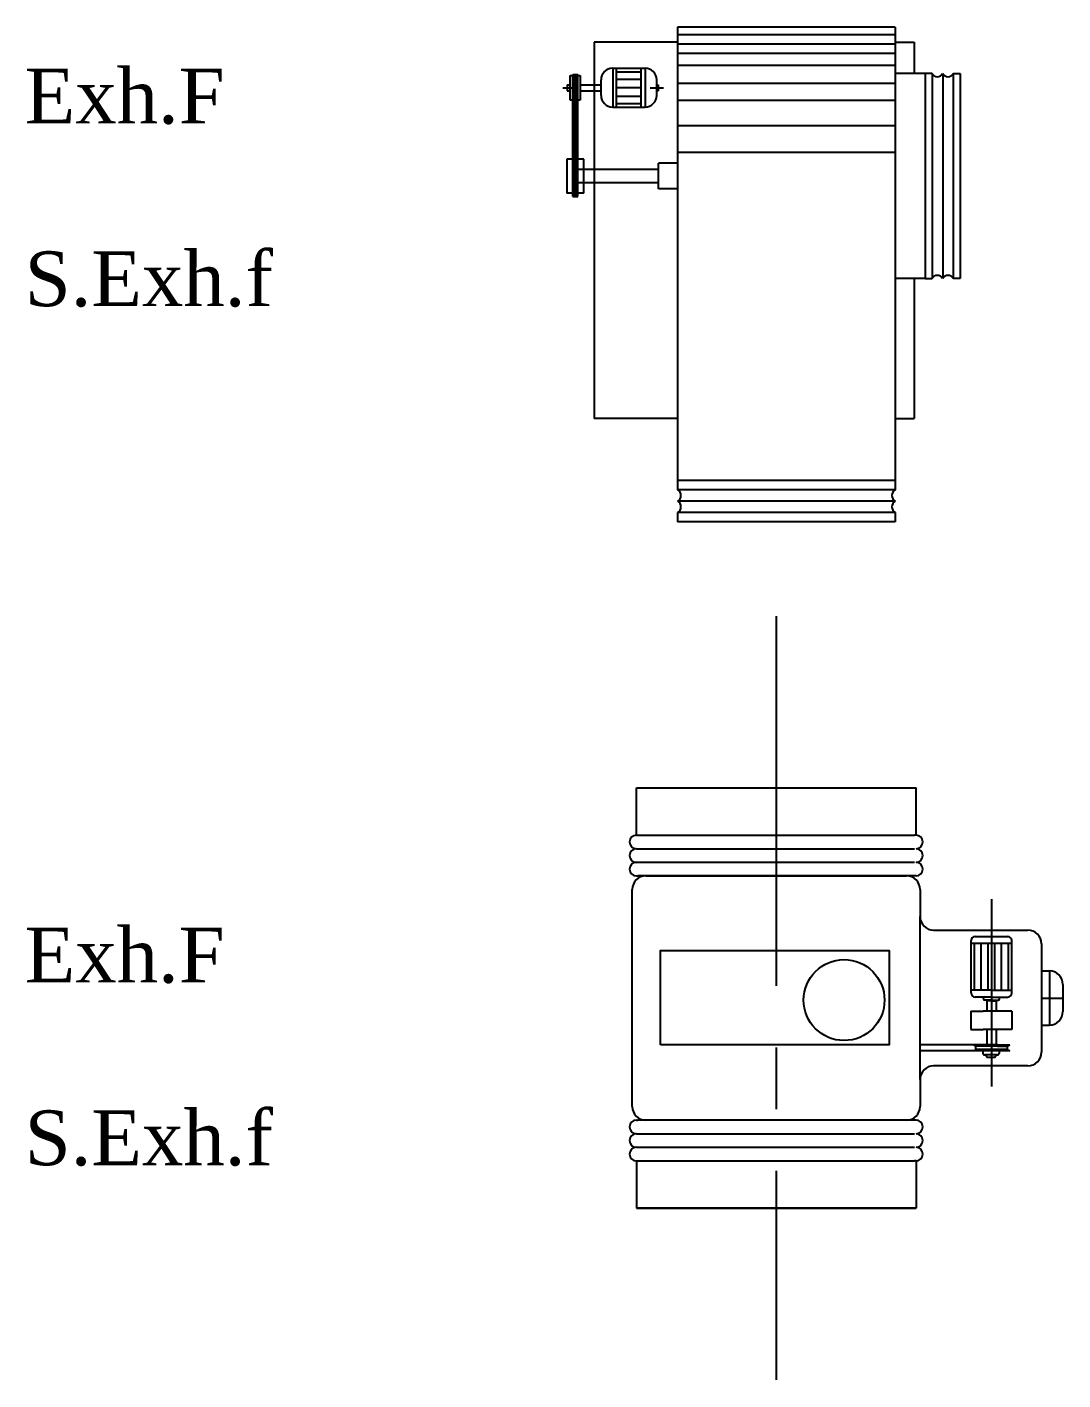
# Model space of a CAD drawing. Extents: x -706 to 2784, y 123 to 852.
# Drawn here: x -691.43 to -686.75, y 144.38 to 150.49 of the extents above; entities that cross this region are included whole.
import ezdxf

# ---------------------------------------------------------------- set-up
doc = ezdxf.new("R2010")
doc.units = 0
doc.header["$MEASUREMENT"] = 0
doc.linetypes.add('CENTER2', pattern=[1.125, 0.75, -0.125, 0.125, -0.125])
for name, color, linetype in [('01_AC-EQUIP', 206, 'Continuous'), ('05_AC-EX.DUCT', 1, 'Continuous'), ('AC.EQUIPMENT', 31, 'Continuous')]:
    doc.layers.add(name, color=color, linetype=linetype)
doc.layers.add('AC-TEXT', color=15, linetype='Continuous', lineweight=30)
doc.styles.add('AC', font='romans.shx', dxfattribs={"height": 0.2})

# ---------------------------------------------------------------- blocks, each defined once
blk = doc.blocks.new('A$C747273B1')
at = {"layer": '01_AC-EQUIP', "color": 2}
for p, q in [((0, 0), (0, -1.2984)), ((-0.1347, 0), (-0.1347, -1.2984))]:
    blk.add_line(p, q, dxfattribs=at)
for points in [[(-0.1347, 0), (-0.1347, -1.1187)], [(-0.0673, 0), (-0.0673, -1.2984)]]:
    blk.add_lwpolyline(points, dxfattribs=at)
for centre, start, end in [((-0.101, 0.0191), 209.53028, 330.46972), ((-0.0337, 0.0191), 209.53028, 330.46972), ((-0.101, -1.3174), 29.53028, 150.46972), ((-0.0337, -1.3174), 29.53028, 150.46972)]:
    blk.add_arc(centre, 0.0387, start, end, dxfattribs=at)
blk = doc.blocks.new('A$C315701E9')
at = {"layer": '01_AC-EQUIP', "color": 23}
for p, q in [((0.6889, 3.1351), (-0.6889, 3.1351)), ((-0.6889, 3.1351), (-0.6889, 0.2611)), ((0.6889, 3.1351), (0.6889, 0.2611)), ((-0.6889, 3.04), (-1.2182, 3.04)), ((-1.2182, 3.04), (-1.2182, 0.6543)), ((0.6889, 3.04), (0.8087, 3.04)), ((0.8087, 3.04), (0.8087, 2.8404)), ((-1.3535, 2.0607), (-1.3535, 2.8334)), ((-1.3535, 2.8334), (-1.3217, 2.8334)), ((-1.3438, 2.0607), (-1.3438, 2.8334)), ((-1.3314, 2.0607), (-1.3314, 2.8334)), ((-1.3217, 2.0607), (-1.3217, 2.8334)), ((-1.1007, 2.8741), (-0.8956, 2.8741)), ((-1.1007, 2.8741), (-1.1007, 2.6281)), ((-1.0761, 2.6281), (-1.0761, 2.8741)), ((-1.0761, 2.8506), (-0.9202, 2.8506)), ((-0.9202, 2.6281), (-0.9202, 2.8741)), ((-0.8956, 2.8741), (-0.8956, 2.6281)), ((0.8782, 2.8404), (0.6889, 2.8404)), ((0.8782, 2.8404), (0.8782, 1.542)), ((-1.3881, 2.7693), (-1.3692, 2.7693)), ((-1.3881, 2.7693), (-1.3881, 2.7309)), ((-1.3692, 2.8291), (-1.3535, 2.8291)), ((-1.3692, 2.6711), (-1.3692, 2.8291)), ((-1.3217, 2.8291), (-1.306, 2.8291)), ((-1.306, 2.8291), (-1.306, 2.6711)), ((-1.306, 2.7693), (-1.1754, 2.7693)), ((-1.1745, 2.7019), (-1.1745, 2.8003)), ((-1.0761, 2.8053), (-0.9202, 2.8053)), ((-1.0761, 2.7511), (-0.9202, 2.7511)), ((-0.8218, 2.7019), (-0.8218, 2.8003)), ((-0.8218, 2.7693), (-0.8134, 2.7693)), ((-0.8134, 2.7693), (-0.8134, 2.7309)), ((-1.3881, 2.7309), (-1.3692, 2.7309)), ((-1.3535, 2.6711), (-1.3692, 2.6711)), ((-1.306, 2.6711), (-1.3217, 2.6711)), ((-1.306, 2.7309), (-1.1754, 2.7309)), ((-1.0761, 2.6968), (-0.9202, 2.6968)), ((-0.8218, 2.7309), (-0.8134, 2.7309)), ((-1.1007, 2.6281), (-0.8956, 2.6281)), ((-1.0761, 2.6516), (-0.9202, 2.6516)), ((-1.3917, 2.2988), (-1.3917, 2.0822)), ((-1.3535, 2.2988), (-1.3917, 2.2988)), ((-0.8095, 2.2325), (-1.3239, 2.2325)), ((-1.2836, 2.2988), (-1.3217, 2.2988)), ((-1.2836, 2.0822), (-1.2836, 2.2988)), ((-0.6889, 2.2721), (-0.8095, 2.2721)), ((-0.8095, 2.1089), (-0.8095, 2.2721)), ((-0.8095, 2.1485), (-1.3239, 2.1485)), ((-1.3535, 2.0822), (-1.3917, 2.0822)), ((-1.3535, 2.0607), (-1.3217, 2.0607)), ((-1.2836, 2.0822), (-1.3217, 2.0822)), ((-0.6889, 2.1089), (-0.8095, 2.1089)), ((0.8782, 1.542), (0.6889, 1.542)), ((0.8087, 1.542), (0.8087, 0.6543)), ((-0.6889, 0.6543), (-1.2182, 0.6543)), ((0.6889, 0.6543), (0.8087, 0.6543)), ((0.6889, 0.2611), (-0.6889, 0.2611))]:
    blk.add_line(p, q, dxfattribs=at)
at = {"layer": '01_AC-EQUIP', "color": 2}
for p, q in [((0.6889, 3.0848), (-0.6889, 3.0848)), ((0.6889, 3.0264), (-0.6889, 3.0264)), ((0.6889, 2.968), (-0.6889, 2.968)), ((0.6889, 2.8908), (-0.6889, 2.8908)), ((0.9228, 2.8404), (0.9228, 1.542)), ((1.0574, 2.8404), (1.0574, 1.542)), ((-1.4161, 2.7501), (-1.3308, 2.7501)), ((-0.8633, 2.7501), (-0.778, 2.7501)), ((0.6889, 2.7771), (-0.6889, 2.7771)), ((0.6889, 2.6687), (-0.6889, 2.6687)), ((0.6889, 2.5094), (-0.6889, 2.5094)), ((0.6889, 2.3394), (-0.6889, 2.3394))]:
    blk.add_line(p, q, dxfattribs=at)
for points in [[(0.9228, 2.8404), (0.9228, 1.7216)], [(0.9901, 2.8404), (0.9901, 1.542)]]:
    blk.add_lwpolyline(points, dxfattribs=at)
at = {"layer": '01_AC-EQUIP', "color": 23}
for centre, start, end in [((-1.1007, 2.8003), 90, 180), ((-0.8956, 2.8003), 0, 90), ((-1.1007, 2.7019), 180, 270), ((-0.8956, 2.7019), 270, 0)]:
    blk.add_arc(centre, 0.0738, start, end, dxfattribs=at)
at = {"layer": '01_AC-EQUIP', "color": 2}
for centre, start, end in [((0.9564, 2.8594), 209.53028, 330.46972), ((1.0237, 2.8594), 209.53028, 330.46972), ((0.9564, 1.5229), 29.53028, 150.46972), ((1.0237, 1.5229), 29.53028, 150.46972)]:
    blk.add_arc(centre, 0.0387, start, end, dxfattribs=at)
at = {"layer": '05_AC-EX.DUCT'}
for p, q in [((0.9228, 2.8404), (0.8782, 2.8404)), ((1.0574, 2.8404), (1.102, 2.8404)), ((1.102, 2.8404), (1.102, 1.542)), ((0.8782, 1.542), (0.9228, 1.542)), ((1.102, 1.542), (1.0574, 1.542)), ((-0.6889, 0.2611), (-0.6889, 0.202)), ((0.6889, 0.2611), (0.6889, 0.202)), ((-0.6889, 0.0591), (-0.6889, 0)), ((0.6889, 0), (-0.6889, 0)), ((0.6889, 0.0591), (0.6889, 0))]:
    blk.add_line(p, q, dxfattribs=at)
at = {"layer": '01_AC-EQUIP', "xscale": 1.061138967802935, "yscale": 1.061138967802935, "zscale": 1.061138967802935, "rotation": 270}
blk.add_blockref('A$C747273B1', (0.6889, 0.0591), dxfattribs=at)
blk = doc.blocks.new('A$C48454241')
at = {"layer": '05_AC-EX.DUCT'}
for p, q in [((-0.567, 0), (0, 0)), ((-0.567, -0.0961), (-0.567, 0)), ((0, -0.0961), (0, 0)), ((-0.567, -0.7565), (-0.567, -0.8526)), ((0, -0.7565), (0, -0.8526)), ((-0.567, -0.8526), (0, -0.8526)), ((0, -0.8526), (-0.567, -0.8526)), ((-0.567, -0.8526), (-0.0067, -0.8526)), ((0, -0.8526), (-0.567, -0.8526))]:
    blk.add_line(p, q, dxfattribs=at)
at = {"layer": 'AC.EQUIPMENT', "color": 2, "linetype": 'CENTER2'}
blk.add_line((-0.2835, 0.3482), (-0.2835, -1.2008), dxfattribs=at)
at = {"layer": 'AC.EQUIPMENT', "color": 2}
for p, q in [((-0.567, -0.0961), (-0.0033, -0.0961)), ((0, -0.0961), (-0.0033, -0.0961)), ((-0.567, -0.1236), (-0.0033, -0.1236)), ((-0.567, -0.1511), (-0.0033, -0.1511)), ((-0.567, -0.1786), (-0.5637, -0.1786)), ((0, -0.1786), (-0.5637, -0.1786)), ((-0.5477, -0.1786), (-0.0193, -0.1786)), ((-0.567, -0.674), (-0.5637, -0.674)), ((0, -0.674), (-0.5637, -0.674)), ((-0.0193, -0.674), (-0.5477, -0.674)), ((-0.0193, -0.674), (-0.5477, -0.674)), ((-0.567, -0.7015), (-0.0033, -0.7015)), ((-0.567, -0.729), (-0.0033, -0.729)), ((-0.567, -0.7565), (-0.0033, -0.7565)), ((-0.567, -0.7565), (-0.0033, -0.7565)), ((0, -0.7565), (-0.0033, -0.7565))]:
    blk.add_line(p, q, dxfattribs=at)
at = {"layer": 'AC.EQUIPMENT'}
for p, q in [((-0.5752, -0.6465), (-0.5752, -0.2062)), ((0.0082, -0.2062), (0.0082, -0.2612)), ((0.1529, -0.2256), (0.1529, -0.6056)), ((0.0082, -0.5914), (0.0082, -0.2612)), ((0.0357, -0.2887), (0.2269, -0.2887)), ((0.1199, -0.3015), (0.1859, -0.3015)), ((0.1116, -0.416), (0.1116, -0.3098)), ((0.1116, -0.3153), (0.1942, -0.3153)), ((0.1185, -0.4105), (0.1185, -0.3153)), ((0.1323, -0.4105), (0.1323, -0.3153)), ((0.146, -0.4105), (0.146, -0.3153)), ((0.1598, -0.4105), (0.1598, -0.3153)), ((0.1736, -0.4105), (0.1736, -0.3153)), ((0.1873, -0.4105), (0.1873, -0.3153)), ((0.1942, -0.416), (0.1942, -0.3098)), ((0.2544, -0.3162), (0.2544, -0.5364)), ((0.2544, -0.3713), (0.2704, -0.3713)), ((0.2704, -0.3713), (0.2704, -0.4813)), ((0.1529, -0.4105), (0.1116, -0.4105)), ((0.1529, -0.4105), (0.1942, -0.4105)), ((0.2979, -0.3988), (0.2979, -0.4538)), ((0.1529, -0.4243), (0.1199, -0.4243)), ((0.1366, -0.4278), (0.1366, -0.4243)), ((0.1529, -0.4306), (0.1394, -0.4306)), ((0.1434, -0.4323), (0.1434, -0.4317)), ((0.1434, -0.4323), (0.1434, -0.4503)), ((0.1529, -0.4323), (0.1434, -0.4323)), ((0.1529, -0.4243), (0.1859, -0.4243)), ((0.1529, -0.4306), (0.1665, -0.4306)), ((0.1529, -0.4323), (0.1624, -0.4323)), ((0.1624, -0.4323), (0.1624, -0.4317)), ((0.1624, -0.4323), (0.1624, -0.4528)), ((0.1692, -0.4278), (0.1692, -0.4243)), ((0.2544, -0.4263), (0.2979, -0.4263)), ((0.1112, -0.4528), (0.1364, -0.4528)), ((0.1112, -0.4528), (0.1112, -0.4902)), ((0.1946, -0.4528), (0.1364, -0.4528)), ((0.1946, -0.4528), (0.1946, -0.4902)), ((0.1112, -0.4902), (0.1364, -0.4902)), ((0.1946, -0.4902), (0.1364, -0.4902)), ((0.1434, -0.4917), (0.1434, -0.5211)), ((0.1624, -0.4902), (0.1624, -0.5211)), ((0.2544, -0.4813), (0.2704, -0.4813)), ((0.1174, -0.5211), (0.0082, -0.5211)), ((0.1405, -0.5211), (0.1174, -0.5211)), ((0.1208, -0.5242), (0.1174, -0.5211)), ((0.1653, -0.5211), (0.1405, -0.5211)), ((0.1653, -0.5211), (0.19, -0.5211)), ((0.1851, -0.5242), (0.19, -0.5211)), ((0.1174, -0.5335), (0.0082, -0.5335)), ((0.1208, -0.5304), (0.1174, -0.5335)), ((0.19, -0.5335), (0.1174, -0.5335)), ((0.1405, -0.5242), (0.1208, -0.5242)), ((0.1208, -0.5242), (0.1208, -0.5304)), ((0.1851, -0.5304), (0.1208, -0.5304)), ((0.1356, -0.5335), (0.1356, -0.5385)), ((0.1638, -0.5414), (0.1398, -0.5414)), ((0.1406, -0.5414), (0.1398, -0.5414)), ((0.1653, -0.5242), (0.1405, -0.5242)), ((0.143, -0.5439), (0.143, -0.5449)), ((0.1596, -0.5466), (0.1447, -0.5466)), ((0.1613, -0.5439), (0.1613, -0.5449)), ((0.1645, -0.5414), (0.1638, -0.5414)), ((0.1653, -0.5242), (0.1851, -0.5242)), ((0.1687, -0.5335), (0.1687, -0.5385)), ((0.1851, -0.5242), (0.1851, -0.5304)), ((0.1851, -0.5304), (0.19, -0.5335)), ((0.2269, -0.5639), (0.0357, -0.5639)), ((0.0082, -0.5914), (0.0082, -0.6465))]:
    blk.add_line(p, q, dxfattribs=at)
blk.add_lwpolyline([(-0.5181, -0.521), (-0.5181, -0.33), (-0.0547, -0.33), (-0.0547, -0.521)], close=True, dxfattribs=at)
blk.add_circle((-0.1458, -0.4305), 0.082, dxfattribs=at)
at = {"layer": 'AC.EQUIPMENT', "color": 2}
for centre, start, end in [((-0.567, -0.1098), 90, 270), ((0, -0.1098), 270, 90), ((-0.567, -0.1374), 90, 270), ((0, -0.1374), 270, 90), ((-0.567, -0.1649), 90, 270), ((0, -0.1649), 270, 90), ((-0.567, -0.6877), 90, 270), ((0, -0.6877), 270, 90), ((-0.567, -0.7153), 90, 270), ((0, -0.7153), 270, 90), ((-0.567, -0.7428), 90, 270), ((0, -0.7428), 270, 90)]:
    blk.add_arc(centre, 0.0138, start, end, dxfattribs=at)
at = {"layer": 'AC.EQUIPMENT'}
for centre, radius, start, end in [((-0.5477, -0.2062), 0.0275, 90, 180), ((-0.0193, -0.2062), 0.0275, 360, 90), ((0.0357, -0.2612), 0.0275, 180, 270), ((0.1199, -0.3098), 0.00826, 90, 180), ((0.1859, -0.3098), 0.00826, 360, 90), ((0.2269, -0.3162), 0.0275, 360, 90), ((0.2704, -0.3988), 0.0275, 360, 90), ((0.1199, -0.416), 0.00826, 180, 270), ((0.1394, -0.4278), 0.00275, 180, 270), ((0.1423, -0.4317), 0.00117, 360, 65.6314), ((0.1636, -0.4317), 0.00117, 114.3686, 180), ((0.1665, -0.4278), 0.00275, 270, 360), ((0.1859, -0.416), 0.00826, 270, 360), ((0.2704, -0.4538), 0.0275, 270, 360), ((0.1389, -0.5383), 0.00323, 183.7358, 286.2802), ((0.1406, -0.5439), 0.00248, 360, 90), ((0.1447, -0.5449), 0.00165, 180, 270), ((0.1596, -0.5449), 0.00165, 270, 360), ((0.1638, -0.5439), 0.00248, 90, 180), ((0.1654, -0.5383), 0.00323, 253.7198, 356.2642), ((0.2269, -0.5364), 0.0275, 270, 360), ((0.0357, -0.5914), 0.0275, 90, 180), ((-0.5477, -0.6465), 0.0275, 180, 270), ((-0.0193, -0.6465), 0.0275, 270, 360)]:
    blk.add_arc(centre, radius, start, end, dxfattribs=at)

msp = doc.modelspace()

# ---------------------------------------------------------------- block references
at = {"layer": '01_AC-EQUIP', "xscale": 0.7128000000000156, "yscale": 0.7128000000000156, "zscale": 0.7127999999999985}
msp.add_blockref('A$C315701E9', (-688.0031, 148.2591), dxfattribs=at)
at = {"layer": 'AC.EQUIPMENT', "xscale": 2.227499999999964, "yscale": 2.22750000000002, "zscale": 2.2275}
msp.add_blockref('A$C48454241', (-687.4178, 147.0575), dxfattribs=at)

# ---------------------------------------------------------------- texts
at = {"layer": 'AC-TEXT', "color": 7, "linetype": 'Continuous', "char_height": 0.149008, "width": 3.239282, "attachment_point": 7, "style": 'AC'}
for insert in [(-691.4431, 149.2278), (-691.4431, 145.3475)]:
    msp.add_mtext('{\\fTimes New Roman|b0|i0|c0|p18;\\H1.661x;Exh.F\\P\\PS.Exh.f}', dxfattribs=dict(at, insert=insert))

doc.saveas('drawing.dxf')
